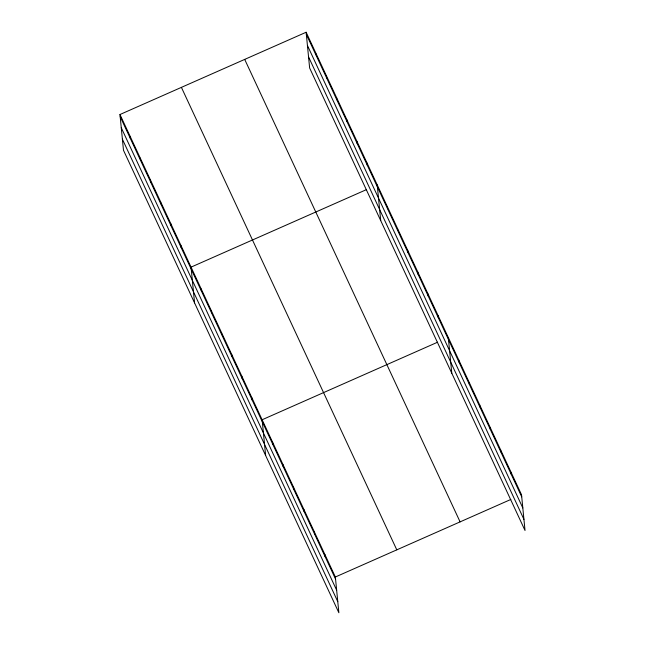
<?xml version="1.0" encoding="UTF-8"?>
<svg xmlns="http://www.w3.org/2000/svg" width="645" height="645" viewBox="0 0 645 645"><rect width="100%" height="100%" fill="white"/><g stroke="black" fill="none" stroke-linecap="round" stroke-linejoin="round"><path stroke-width="0.97" d="M119.97 114.52L335.36 577.001L338.867 612.75L123.477 150.269L119.97 114.52L306.133 32.25L521.523 494.731L525.03 530.48L309.64 67.999L306.133 32.25M366.529 189.59L191.049 267.135L194.556 302.892M437.608 342.205L262.128 419.758L265.635 455.507M335.36 577.001L510.84 499.448M306.343 34.379L521.732 496.852M307.431 45.472L522.821 507.954M308.552 56.905L523.942 519.386M244.697 59.396L460.095 521.878M181.406 87.373L396.796 549.846M120.18 116.648L335.569 579.121M121.268 127.742L336.658 590.223M122.389 139.175L337.778 601.656M511.066 472.269L511.275 474.389M500.601 449.799L500.81 451.927M490.144 427.337L490.345 429.465M479.678 404.875L479.888 407.003M469.213 382.412L469.423 384.541M458.756 359.95L458.966 362.079M448.291 337.488L451.798 373.237M438.14 315.679L438.35 317.808M427.982 293.878L428.191 296.007M417.831 272.077L418.041 274.206M407.672 250.276L407.882 252.405M397.522 228.475L397.731 230.604M387.363 206.674L387.572 208.795M377.212 184.865L380.719 220.622M367.061 163.064L367.263 165.193M356.903 141.263L357.112 143.392M346.752 119.462L346.962 121.591M336.593 97.661L336.803 99.782M326.443 75.852L326.652 77.981M316.284 54.051L316.493 56.18M324.903 554.531L325.104 556.659M314.438 532.069L314.647 534.197M303.972 509.606L304.182 511.735M293.515 487.144L293.725 489.273M283.05 464.682L283.26 466.811M272.593 442.22L272.795 444.341M251.977 397.949L252.179 400.077M241.819 376.148L242.028 378.276M231.668 354.347L231.878 356.475M221.509 332.546L221.719 334.674M211.358 310.745L211.568 312.865M201.2 288.936L201.409 291.064M180.89 245.334L181.1 247.462M170.74 223.533L170.949 225.661M160.589 201.732L160.79 203.852M150.43 179.923L150.64 182.051M140.279 158.122L140.489 160.25M130.121 136.321L130.33 138.449"/></g></svg>
